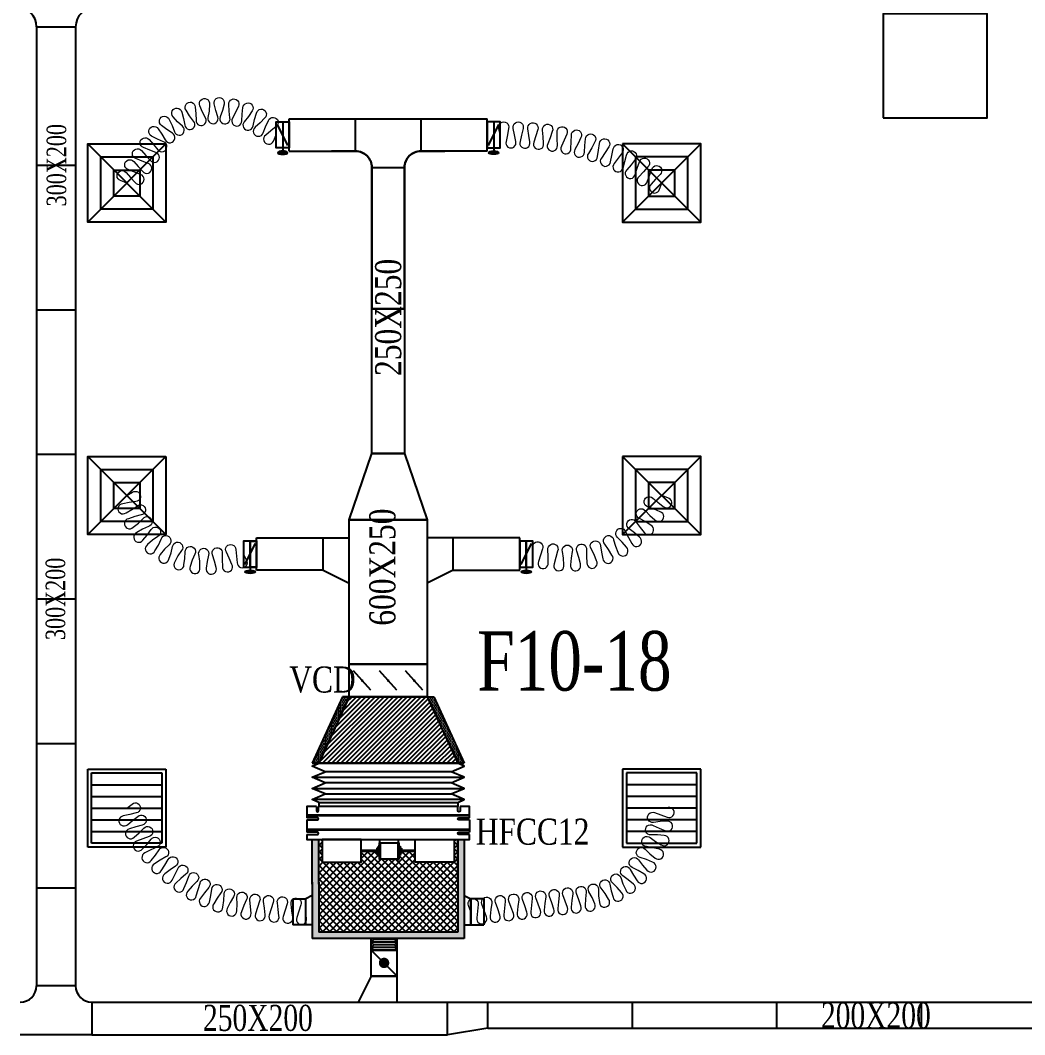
# Model space of a CAD drawing. Header units: metres. Extents: x 352651 to 1421851, y -87441 to -24441.
# Drawn here: x 1188707 to 1196420, y -48300 to -40510 of the extents above; entities that cross this region are included whole.
import ezdxf
from ezdxf.enums import TextEntityAlignment as Align

# ---------------------------------------------------------------- set-up
doc = ezdxf.new("R2010")
doc.units = ezdxf.units.M
doc.header["$LTSCALE"] = 300
doc.header["$MEASUREMENT"] = 0
for name, color, linetype in [('bat noi mem', 4, 'CONTINUOUS'), ('CUAGIO', 2, 'CONTINUOUS'), ('KT', 1, 'CONTINUOUS'), ('thiet bi', 11, 'CONTINUOUS'), ('vach', 6, 'CONTINUOUS')]:
    doc.layers.add(name, color=color, linetype=linetype)
doc.layers.add('noi mem', color=5, linetype='BATTING', lineweight=0)
doc.styles.add('PHU', font='vntimeh.shx', dxfattribs={"width": 0.8})
doc.styles.add('ROMANS', font='romans.shx', dxfattribs={"width": 0.75, "bigfont": 'romancvn.shx'})
doc.linetypes.add('BATTING', pattern='A,0.0001,-0.1,[134,ltypeshp.shx,S=0.1,R=0,X=-0.1,Y=0],-0.2,[134,ltypeshp.shx,S=0.1,R=180,X=0.1,Y=0],-0.1', length=0.4001)
pattern_1 = [(0, (730345.674, -331490.506), (6.25, 12.5), [0, -12.5])]

# ---------------------------------------------------------------- blocks, each defined once
blk = doc.blocks.new('cot1')
at = {"layer": 'vach'}
blk.add_lwpolyline([(-400, -400), (400, -400), (400, 400), (-400, 400)], close=True, dxfattribs=at)
blk = doc.blocks.new('SAD')
at = {"layer": 'CUAGIO', "color": 8}
for p, q in [((-300, -300), (300, 300)), ((300, -300), (-300, 300))]:
    blk.add_line(p, q, dxfattribs=at)
at = {"layer": 'CUAGIO'}
blk.add_lwpolyline([(300, -300), (300, 300), (-300, 300), (-300, -300)], close=True, dxfattribs=at)
at = {"layer": 'CUAGIO', "color": 8}
for points in [[(200, -200), (200, 200), (-200, 200), (-200, -200)], [(100, -100), (100, 100), (-100, 100), (-100, -100)]]:
    blk.add_lwpolyline(points, close=True, dxfattribs=at)
blk = doc.blocks.new('SAG')
at = {"layer": 'CUAGIO'}
for p, q in [((-300, 300), (-300, -300)), ((300, 300), (-300, 300)), ((300, -300), (300, 300)), ((-300, -300), (300, -300))]:
    blk.add_line(p, q, dxfattribs=at)
at = {"layer": 'CUAGIO', "color": 8}
for p, q in [((-270, 270), (-270, -270)), ((270, 270), (-270, 270)), ((-180, -270), (-180, 270)), ((-90, -270), (-90, 270)), ((0, -270), (0, 270)), ((90, -270), (90, 270)), ((180, -270), (180, 270)), ((270, -270), (270, 270)), ((-270, -270), (270, -270))]:
    blk.add_line(p, q, dxfattribs=at)
blk = doc.blocks.new('1-van gio D200')
at = {"layer": 'CUAGIO'}
h = blk.add_hatch(dxfattribs=at)
h.set_pattern_fill('ANSI31', color=256, scale=100, style=0)
edge = h.paths.add_edge_path()
edge.add_ellipse((486127, -58494), major_axis=(-38.1, 0), ratio=0.310482, start_angle=0, end_angle=360, ccw=False)
for p, q in [((486127, -58257.4), (486127, -58494)), ((486167, -58437.3), (486087.1, -58277.5))]:
    blk.add_line(p, q, dxfattribs=at)
at = {"layer": 'CUAGIO', "const_width": 3}
for points in [[(486127, -58457.4), (486177, -58457.4), (486177, -58257.4), (486077, -58257.4), (486077, -58457.4), (486127, -58457.4)], [(486127, -58257.4), (486127, -58494)], [(486167, -58437.3), (486087.1, -58277.5)]]:
    blk.add_lwpolyline(points, dxfattribs=at)
at = {"layer": 'CUAGIO'}
blk.add_lwpolyline([(486177, -58457.4), (486077, -58457.4), (486077, -58257.4), (486177, -58257.4)], close=True, dxfattribs=at)
at = {"layer": 'CUAGIO', "const_width": 5.35}
blk.add_lwpolyline([(486130.7, -58357.4, -1), (486123.3, -58357.4, -1)], format="xyb", close=True, dxfattribs=at)
at = {"layer": 'CUAGIO', "extrusion": (0, 0, -1)}
blk.add_ellipse((486127, -58494), major_axis=(-38.1, 0), ratio=0.310482, start_param=-1.570796, end_param=4.712389, dxfattribs=at)

msp = doc.modelspace()

# ---------------------------------------------------------------- hatches: boundary and pattern name
at = {"layer": 'CUAGIO'}
h = msp.add_hatch(dxfattribs=at)
h.set_pattern_fill('DOTS', color=256, scale=200, style=0)
h.set_pattern_definition(pattern_1)
h.paths.add_polyline_path([(1190998.6, -46215.4), (1190948.6, -46215.4), (1191182.1, -45705.4), (1191232.1, -45705.4)])
h = msp.add_hatch(dxfattribs=at)
h.set_pattern_fill('ANSI31', color=256, scale=200, style=0)
h.set_pattern_definition([(45, (356591.88, -89186.35), (-17.6776695, 17.6776695), [])])
h.paths.add_polyline_path([(1191832.1, -45705.4), (1191232.1, -45705.4), (1190998.6, -46215.4), (1192065.6, -46215.4)])
h = msp.add_hatch(dxfattribs=at)
h.set_pattern_fill('DOTS', color=256, scale=200, style=0)
h.set_pattern_definition(pattern_1)
h.paths.add_polyline_path([(1191832.1, -45705.4), (1191882.1, -45705.4), (1192115.6, -46215.4), (1192065.6, -46215.4)])
h = msp.add_hatch(dxfattribs=at)
h.set_pattern_fill('DOTS', color=2, scale=200, style=0)
h.set_pattern_definition([(0, (640438.366, 9924.605), (6.25, 12.5), [0, -12.5])])
h.paths.add_polyline_path([(1192115.6, -46800.9), (1192065.6, -46800.9), (1192065.6, -47510.9), (1190998.6, -47510.9), (1190998.6, -47128.2), (1190998.6, -46800.9), (1190948.6, -46800.9), (1190948.6, -47143.2), (1190948.6, -47560.9), (1192115.6, -47560.9)])
at = {"layer": 'CUAGIO', "ltscale": 1.5}
h = msp.add_hatch(dxfattribs=at)
h.set_pattern_fill('ANSI37', color=9, scale=300, angle=360, style=0)
h.set_pattern_definition([(45, (724153.715, -651.24), (-26.5165043, 26.5165043), []), (135, (724153.715, -651.24), (-26.5165043, -26.5165043), [])])
h.paths.add_polyline_path([(1192065.6, -47510.9), (1192065.6, -46800.9), (1192039.6, -46800.9), (1192039.6, -46975.9), (1191739.6, -46975.9), (1191739.6, -46892.9), (1191634.3, -46892.9), (1191634.3, -46908.6), (1191623.8, -46908.6), (1191623.8, -46924.4), (1191613.9, -46924.4), (1191613.9, -46949.3, -1), (1191607.4, -46951.4), (1191471.2, -46951.4, -1), (1191464.8, -46949.3), (1191464.8, -46924.4), (1191454.9, -46924.4), (1191454.9, -46908.6), (1191444.3, -46908.6), (1191444.3, -46892.9), (1191324.7, -46892.9), (1191324.7, -46975.9), (1191024.7, -46975.9), (1191024.7, -46800.9), (1190998.6, -46800.9), (1190998.6, -47143.2), (1190998.6, -47510.9)])

# ---------------------------------------------------------------- linework, layer by layer
at = {"layer": 'bat noi mem'}
for p, q in [((1190998.6, -46215.4), (1192065.6, -46215.4)), ((1192065.6, -46215.4), (1190998.6, -46215.4)), ((1190948.6, -46322.5), (1192115.6, -46322.5)), ((1192015.6, -46279.7), (1191048.6, -46279.7)), ((1190948.6, -46408.2), (1192115.6, -46408.2)), ((1192015.6, -46365.4), (1191048.6, -46365.4)), ((1192115.6, -46493.9), (1190948.6, -46493.9)), ((1191048.6, -46451.1), (1192015.6, -46451.1)), ((1191421.8, -47569.6), (1191401.8, -47560.9)), ((1191421.8, -47569.6), (1191401.8, -47589.6)), ((1191601.8, -47589.6), (1191401.8, -47589.6)), ((1191401.8, -47589.6), (1191421.8, -47609.6)), ((1191581.8, -47569.6), (1191421.8, -47569.6)), ((1191581.8, -47569.6), (1191601.8, -47560.9)), ((1191581.8, -47569.6), (1191601.8, -47589.6)), ((1191601.8, -47589.6), (1191581.8, -47609.6)), ((1191421.8, -47609.6), (1191401.8, -47629.6)), ((1191601.8, -47629.6), (1191401.8, -47629.6)), ((1191401.8, -47629.6), (1191421.8, -47649.6)), ((1191581.8, -47609.6), (1191421.8, -47609.6)), ((1191581.8, -47649.6), (1191421.8, -47649.6)), ((1191581.8, -47609.6), (1191601.8, -47629.6)), ((1191601.8, -47629.6), (1191581.8, -47649.6))]:
    msp.add_line(p, q, dxfattribs=at)
for points in [[(1190998.6, -46515.4), (1190948.6, -46493.9), (1191048.6, -46451.1), (1190948.6, -46408.2), (1191048.6, -46365.4), (1190948.6, -46322.5), (1191048.6, -46279.7), (1190948.6, -46236.8), (1190998.6, -46215.4)], [(1192065.6, -46515.4), (1192115.6, -46493.9), (1192015.6, -46451.1), (1192115.6, -46408.2), (1192015.6, -46365.4), (1192115.6, -46322.5), (1192015.6, -46279.7), (1192115.6, -46236.8), (1192065.6, -46215.4)]]:
    msp.add_lwpolyline(points, dxfattribs=at)
at = {"layer": 'CUAGIO'}
for p, q in [((1188832.1, -40560.3), (1188832.1, -47924.6)), ((1188832.1, -40560.3), (1189132.1, -40560.3)), ((1189132.1, -40560.3), (1189132.1, -47924.6)), ((1190772.1, -41515.4), (1190772.1, -41265.4)), ((1191282.1, -41515.4), (1191282.1, -41265.4)), ((1191782.1, -41265.4), (1191782.1, -41515.4)), ((1192292.1, -41515.4), (1192292.1, -41265.4)), ((1188832.1, -41622.7), (1189132.1, -41622.7)), ((1191407.1, -41640.4), (1191657.1, -41640.4)), ((1188832.1, -42732.7), (1189132.1, -42732.7)), ((1188832.1, -43842.7), (1189132.1, -43842.7)), ((1190522.1, -44733.5), (1190522.1, -44483.5)), ((1190522.1, -44483.5), (1191232.1, -44483.5)), ((1191032.1, -44733.5), (1191032.1, -44483.5)), ((1192542.1, -44483.5), (1191832.1, -44483.5)), ((1192032.1, -44733.5), (1192032.1, -44483.5)), ((1192542.1, -44733.5), (1192542.1, -44483.5)), ((1191032.1, -44733.5), (1190522.1, -44733.5)), ((1191032.1, -44733.5), (1191232.1, -44833.5)), ((1192032.1, -44733.5), (1191832.1, -44833.5)), ((1192032.1, -44733.5), (1192542.1, -44733.5)), ((1188832.1, -44952.7), (1189132.1, -44952.7)), ((1191832.1, -45455.4), (1191232.1, -45455.4)), ((1191399.1, -45654.7), (1191265.2, -45506.1)), ((1191599.1, -45654.7), (1191465.2, -45506.1)), ((1191799.1, -45654.7), (1191665.2, -45506.1)), ((1191182.1, -45705.4), (1190948.6, -46215.4)), ((1191232.1, -45705.4), (1190998.6, -46215.4)), ((1191232.1, -45705.4), (1191182.1, -45705.4)), ((1191182.1, -45705.4), (1191882.1, -45705.4)), ((1191232.1, -45705.4), (1191182.1, -45705.4)), ((1191832.1, -45705.4), (1192065.6, -46215.4)), ((1191832.1, -45705.4), (1191882.1, -45705.4)), ((1191832.1, -45705.4), (1191882.1, -45705.4)), ((1191882.1, -45705.4), (1192115.6, -46215.4)), ((1188832.1, -46062.7), (1189132.1, -46062.7)), ((1192115.6, -46215.4), (1190948.6, -46215.4)), ((1190948.6, -46215.4), (1192115.6, -46215.4)), ((1190998.6, -46215.4), (1192065.6, -46215.4)), ((1192065.6, -46215.4), (1190998.6, -46215.4)), ((1190948.6, -47143.2), (1190948.6, -46800.9)), ((1190998.6, -47143.2), (1190998.6, -46800.9)), ((1192065.6, -47128.2), (1192065.6, -46800.9)), ((1188832.1, -47172.7), (1189132.1, -47172.7)), ((1190948.6, -47128.2), (1190948.6, -47560.9)), ((1190998.6, -47128.2), (1190998.6, -47510.9)), ((1192065.6, -47128.2), (1192065.6, -47509.1)), ((1190798.9, -47256.9), (1190798.9, -47456.9)), ((1190898.6, -47456.9), (1190898.6, -47256.9)), ((1190898.6, -47456.9), (1190898.6, -47256.9)), ((1190898.6, -47456.9), (1190898.6, -47256.9)), ((1192165.6, -47256.9), (1192165.6, -47456.9)), ((1192165.6, -47456.9), (1192165.6, -47256.9)), ((1192165.6, -47456.9), (1192165.6, -47256.9)), ((1192265.3, -47256.9), (1192265.3, -47456.9)), ((1190898.6, -47456.9), (1190798.9, -47456.9)), ((1192165.6, -47456.9), (1192265.3, -47456.9)), ((1191401.8, -47649.6), (1191601.8, -47849.5)), ((1191401.8, -47849.6), (1191301.8, -48049.6)), ((1191401.8, -47849.5), (1191601.8, -47849.5)), ((1191601.8, -47849.5), (1191401.8, -47849.5)), ((1191601.8, -47849.6), (1191401.8, -47849.6)), ((1189132.1, -47923.3), (1188832.1, -47923.3)), ((1189257.1, -48049.6), (1199432.1, -48049.6)), ((1189257.1, -48049.6), (1189257.1, -48299.6)), ((1191987.1, -48299.6), (1191987.1, -48049.6)), ((1192297.1, -48249.6), (1192297.1, -48049.6)), ((1193407.1, -48249.6), (1193407.1, -48049.6)), ((1194517.1, -48249.6), (1194517.1, -48049.6)), ((1195627.1, -48249.6), (1195627.1, -48049.6)), ((1192297.1, -48249.6), (1191987.1, -48299.6)), ((1192297.1, -48249.6), (1199432.1, -48249.6)), ((1189257.1, -48299.6), (1191987.1, -48299.6))]:
    msp.add_line(p, q, dxfattribs=at)
at = {"layer": 'CUAGIO', "ltscale": 1.5}
for p, q in [((1190772.1, -41265.4), (1192292.1, -41265.4)), ((1189257.1, -48299.6), (1188707.1, -48299.6))]:
    msp.add_line(p, q, dxfattribs=at)
at = {"layer": 'CUAGIO', "color": 2}
for p, q in [((1192065.6, -46800.9), (1192065.6, -47510.9)), ((1192115.6, -46800.9), (1192115.6, -47560.9)), ((1192065.6, -47510.9), (1190998.6, -47510.9)), ((1192115.6, -47560.9), (1190948.6, -47560.9)), ((1191401.8, -47850.9), (1191401.8, -47560.9)), ((1191601.8, -48050.9), (1191601.8, -47560.9)), ((1191401.8, -47649.6), (1191601.8, -47649.6))]:
    msp.add_line(p, q, dxfattribs=at)
at = {"layer": 'CUAGIO'}
for points in [[(1190772.1, -41515.4), (1191282.1, -41515.4, -0.414214), (1191407.1, -41640.4), (1191407.1, -42725.4), (1191657.1, -42725.4), (1191657.1, -41640.4, -0.414214), (1191782.1, -41515.4), (1191967.1, -41515.4)], [(1192292.1, -41515.4), (1191782.1, -41515.4, 0.414214), (1191657.1, -41640.4), (1191657.1, -42725.4), (1191407.1, -42725.4), (1191407.1, -41640.4, 0.414214), (1191282.1, -41515.4), (1191097.1, -41515.4)]]:
    msp.add_lwpolyline(points, format="xyb", dxfattribs=at)
for points in [[(1191407.1, -43835.4), (1191407.1, -42725.4), (1191657.1, -42725.4), (1191657.1, -43835.4)], [(1191832.1, -44345.4), (1191232.1, -44345.4), (1191407.1, -43835.4), (1191657.1, -43835.4)], [(1190522.1, -44708.5), (1190472.1, -44708.5), (1190472.1, -44508.5), (1190522.1, -44508.5)], [(1192542.1, -44708.5), (1192592.1, -44708.5), (1192592.1, -44508.5), (1192542.1, -44508.5)], [(1191232.1, -45455.4), (1191832.1, -45455.4), (1191832.1, -45705.4), (1191232.1, -45705.4)]]:
    msp.add_lwpolyline(points, close=True, dxfattribs=at)
at = {"layer": 'CUAGIO', "color": 2}
msp.add_lwpolyline([(1191232.1, -44345.4), (1191832.1, -44345.4), (1191832.1, -45455.4), (1191232.1, -45455.4)], close=True, dxfattribs=at)
at = {"layer": 'CUAGIO'}
for points, const_width in [([(1191327.1, -45580.4, 1), (1191337.1, -45580.4, 1)], 10), ([(1191527.1, -45580.4, 1), (1191537.1, -45580.4, 1)], 10), ([(1191727.1, -45580.4, 1), (1191737.1, -45580.4, 1)], 10), ([(1191480.4, -47748.2, 1), (1191520.4, -47748.2, 1)], 40)]:
    msp.add_lwpolyline(points, format="xyb", close=True, dxfattribs=dict(at, const_width=const_width))
for points in [[(1190798.9, -47256.9), (1190898.6, -47256.9)], [(1190948.6, -47231.7), (1190898.6, -47256.9)], [(1192115.6, -47231.7), (1192165.6, -47256.9)], [(1192265.3, -47256.9), (1192165.6, -47256.9)], [(1190948.6, -47456.9), (1190898.6, -47456.9)], [(1192115.6, -47456.9), (1192165.6, -47456.9)]]:
    msp.add_lwpolyline(points, dxfattribs=at)
for centre, radius, start, end in [((1188682.1, -40560.3), 150, 360, 90), ((1189282.1, -40560.3), 150, 90, 180), ((1188707.1, -47924.6), 125, 270, 0), ((1189257.1, -47924.6), 125, 180, 270)]:
    msp.add_arc(centre, radius, start, end, dxfattribs=at)
at = {"layer": 'noi mem', "linetype": 'ByBlock', "ltscale": 1.5}
for points in [[(1189524.5, -41759.6), (1189476.8, -41740.6, -1.333333), (1189519.7, -41679.1), (1189553.9, -41717.4), (1189588.2, -41755.7, 1.333333), (1189631.1, -41694.2), (1189583.3, -41675.3), (1189535.6, -41656.4, -1.333333), (1189578.5, -41594.9), (1189612.7, -41633.2), (1189647, -41671.5, 1.333333), (1189689.9, -41610), (1189642.1, -41591.1), (1189594.4, -41572.1, -1.333333), (1189637.3, -41510.6), (1189671.6, -41548.9), (1189705.8, -41587.2, 1.333333), (1189748.7, -41525.7), (1189701, -41506.8), (1189653.2, -41487.9, -1.333333), (1189696.1, -41426.4), (1189730.4, -41464.7), (1189763, -41503.7, 1.333333), (1189807.8, -41443.6), (1189761.1, -41423.5), (1189715.4, -41398.8, -1.333333), (1189765.2, -41342.7), (1189795.2, -41385.1), (1189820.6, -41429.1, 1.333333), (1189875, -41377.5), (1189832.4, -41349.7), (1189791.7, -41317.6, -1.333333), (1189850.3, -41270.8), (1189872.6, -41317.7), (1189890.2, -41365.4, 1.333333), (1189952.6, -41323.9), (1189915.3, -41289.3), (1189880.7, -41250.6, -1.333333), (1189946.4, -41214.5), (1189960.4, -41264.6), (1189969.5, -41314.6, 1.333333), (1190038.1, -41284.3), (1190007.4, -41243.8), (1189979.8, -41199.8, -1.333333), (1190050.7, -41175.5), (1190055.9, -41227.2), (1190056.4, -41278, 1.333333), (1190129.2, -41259.9), (1190105.8, -41214.8), (1190086.1, -41166.7, -1.333333), (1190160.2, -41154.9), (1190156.5, -41206.7), (1190148.3, -41256.8, 1.333333), (1190223.1, -41251.4), (1190207.7, -41202.9), (1190196.6, -41152.2, -1.333333), (1190271.6, -41153.2), (1190259.1, -41203.6), (1190242.4, -41251.6, 1.333333), (1190317.1, -41259.1), (1190310.2, -41208.7), (1190307.9, -41156.8, -1.333333), (1190381.6, -41170.6), (1190360.7, -41218.1), (1190336.1, -41262.6, 1.333333), (1190408.3, -41282.7), (1190410.2, -41231.9), (1190416.7, -41180.4, -1.333333), (1190487, -41206.5), (1190458.3, -41249.8), (1190426.4, -41289.4, 1.333333), (1190494.2, -41321.5), (1190504.7, -41271.8), (1190520, -41222.2, -1.333333), (1190584.8, -41260), (1190549.1, -41297.7), (1190510.9, -41331.3, 1.333333), (1190572.2, -41374.5), (1190591.1, -41327.3), (1190612.4, -41280.5, -1.333333), (1190671.6, -41326.6), (1190631.6, -41358.8), (1190591.6, -41391, 1.333333), (1190650.7, -41437.1), (1190672.1, -41390.4)], [(1192392.1, -41390.4), (1192382.1, -41340.4, -1.333333), (1192457.1, -41340.4), (1192447, -41390.4), (1192436.9, -41440.4, 1.333333), (1192511.9, -41440.4), (1192501.9, -41390.4), (1192492.8, -41340, -1.333333), (1192567.8, -41341.5), (1192556.7, -41391.5), (1192544.3, -41440.7, 1.333333), (1192619.2, -41444.4), (1192611.5, -41394.1), (1192605.4, -41343.3, -1.333333), (1192680.1, -41349.1), (1192666.2, -41398.4), (1192651, -41446.8, 1.333333), (1192725.5, -41454.7), (1192720.8, -41404.2), (1192717.6, -41353.1, -1.333333), (1192791.9, -41363.1), (1192775.2, -41411.5), (1192757.1, -41459, 1.333333), (1192831.1, -41471.2), (1192829.3, -41420.5), (1192829, -41369.3, -1.333333), (1192902.6, -41383.6), (1192883.1, -41431), (1192862.4, -41477.3, 1.333333), (1192935.6, -41493.8), (1192936.7, -41443), (1192939.4, -41391.9, -1.333333), (1193012, -41410.5), (1192989.8, -41456.6), (1192966.4, -41501.7, 1.333333), (1193038.5, -41522.4), (1193042.6, -41471.7), (1193048.2, -41420.8, -1.333333), (1193119.7, -41443.5), (1193094.9, -41488.3), (1193068.9, -41532, 1.333333), (1193139.7, -41556.8), (1193146.7, -41506.4), (1193155.2, -41456, -1.333333), (1193225.2, -41482.8), (1193197.9, -41526.1), (1193169.5, -41568.2, 1.333333), (1193238.7, -41597), (1193248.6, -41547.1), (1193260, -41497.2, -1.333333), (1193328.4, -41528), (1193298.6, -41569.7), (1193267.8, -41610.1, 1.333333), (1193335.2, -41642.8), (1193347.9, -41593.6), (1193362.2, -41544.5, -1.333333), (1193428.7, -41579.1), (1193396.6, -41619), (1193363.5, -41657.6, 1.333333), (1193429, -41694.1), (1193444.5, -41645.8), (1193461.6, -41597.5, -1.333333), (1193526, -41635.9), (1193491.6, -41673.9), (1193457, -41711.3, 1.333333), (1193521, -41750.4), (1193538.4, -41702.4), (1193555.9, -41654.5, -1.333333), (1193619.9, -41693.6), (1193585.3, -41731), (1193550.7, -41768.4, 1.333333), (1193614.7, -41807.5), (1193632.1, -41759.6)], [(1189524.5, -44159.6), (1189568.7, -44134.6, -1.333333), (1189593.8, -44205.3), (1189543.7, -44213.7), (1189493.6, -44222.3, 1.333333), (1189518.9, -44292.9), (1189563.1, -44267.8), (1189604.8, -44240, -1.333333), (1189634.7, -44308.7), (1189586, -44320.4), (1189537.4, -44337.2, 1.333333), (1189573.6, -44402.9), (1189613.7, -44370.7), (1189649.6, -44335.7, -1.333333), (1189691.8, -44397.7), (1189646, -44418.1), (1189601.4, -44443.6, 1.333333), (1189649.1, -44501.5), (1189682.6, -44462.4), (1189711.3, -44421.4, -1.333333), (1189764.3, -44474.5), (1189723.1, -44503.1), (1189683.9, -44536.4, 1.333333), (1189741.5, -44584.4), (1189767.2, -44539.9), (1189787.9, -44494.2, -1.333333), (1189849.7, -44536.6), (1189814.6, -44572.3), (1189782.2, -44612.3, 1.333333), (1189847.7, -44648.8), (1189864.7, -44600.3), (1189876.6, -44551.6, -1.333333), (1189945.2, -44581.9), (1189917.2, -44623.5), (1189892.8, -44668.7, 1.333333), (1189964, -44692.5), (1189971.7, -44641.7), (1189974.3, -44591.6, -1.333333), (1190047.4, -44608.7), (1190027.6, -44654.7), (1190012, -44703.7, 1.333333), (1190086.3, -44713.9), (1190084.5, -44662.5), (1190077.8, -44612.9, -1.333333), (1190152.8, -44616.1), (1190141.8, -44665), (1190135.6, -44716.1, 1.333333), (1190210.5, -44712.3), (1190199.2, -44662.2), (1190183.5, -44614.6, -1.333333), (1190257.7, -44603.9), (1190256, -44654), (1190259.3, -44705.3, 1.333333), (1190332.2, -44687.8), (1190311.8, -44640.6), (1190289.4, -44595.1, -1.333333), (1190361.4, -44574.1), (1190367, -44624.5), (1190372.5, -44675, 1.333333), (1190444.5, -44654), (1190422.1, -44608.5)], [(1192642.1, -44608.5), (1192641.7, -44557.9, -1.333333), (1192715.9, -44568.9), (1192700.9, -44617.2), (1192685.8, -44665.5, 1.333333), (1192760, -44676.5), (1192759.6, -44625.9), (1192758.9, -44575.4, -1.333333), (1192833.1, -44586.1), (1192818.3, -44634.3), (1192806.4, -44684.1, 1.333333), (1192881.2, -44690.2), (1192877.5, -44639.1), (1192869.9, -44589.7, -1.333333), (1192944.9, -44590), (1192936.8, -44639.4), (1192932.7, -44690.4, 1.333333), (1193007.5, -44685), (1192996, -44635.1), (1192980.9, -44587.4, -1.333333), (1193055.1, -44576.2), (1193054.7, -44626.3), (1193058.4, -44677.3, 1.333333), (1193131.5, -44660.5), (1193112.5, -44613), (1193090.3, -44568.1, -1.333333), (1193161.9, -44545.8), (1193169.1, -44595.3), (1193180.6, -44645.1, 1.333333), (1193250.3, -44617.3), (1193224.2, -44573.3), (1193195.4, -44532.4, -1.333333), (1193262.7, -44499.3), (1193277.5, -44547.1), (1193296.5, -44594.6, 1.333333), (1193361.1, -44556.4), (1193328.6, -44516.9), (1193293.8, -44480.9, -1.333333), (1193355.3, -44437.9), (1193377.2, -44482.8), (1193403.2, -44526.9, 1.333333), (1193461.2, -44479.3), (1193423, -44445.2), (1193383.2, -44414.9, -1.333333), (1193437.3, -44363), (1193465.9, -44404.1), (1193498.4, -44443.6, 1.333333), (1193548.3, -44387.7), (1193505.4, -44359.8), (1193461.4, -44336.1, -1.333333), (1193506.9, -44276.5), (1193541.4, -44312.7), (1193579.6, -44346.8, 1.333333), (1193620.4, -44283.9), (1193573.7, -44262.9), (1193526.5, -44245.1, -1.333333), (1193563.5, -44179.9), (1193603, -44211.3), (1193642.8, -44242.6, 1.333333), (1193679.5, -44177.3), (1193632.1, -44159.6)], [(1189524.5, -46559.6), (1189565, -46528.3, -1.333333), (1189597.1, -46596.1), (1189547.2, -46607.6), (1189497.3, -46619.1, 1.333333), (1189529.4, -46686.9), (1189569.9, -46655.6), (1189609.3, -46623.3, -1.333333), (1189643.2, -46690.2), (1189593.9, -46702.9), (1189544.7, -46718.1, 1.333333), (1189581.6, -46783.4), (1189620, -46749.2), (1189656.3, -46713.5, -1.333333), (1189696.1, -46777.1), (1189648.2, -46794.2), (1189600.6, -46813.7, 1.333333), (1189643.1, -46875.5), (1189678.3, -46837.9), (1189711.3, -46799.1, -1.333333), (1189756.6, -46858.9), (1189710.4, -46880.2), (1189664.7, -46903.9, 1.333333), (1189712.7, -46961.6), (1189744.4, -46921), (1189773.7, -46879.5, -1.333333), (1189824.2, -46934.9), (1189780.1, -46960.3), (1189736.7, -46988, 1.333333), (1189789.7, -47041.2), (1189817.6, -46997.9), (1189843.1, -46953.9, -1.333333), (1189898.4, -47004.6), (1189856.7, -47033.8), (1189816, -47065.3, 1.333333), (1189873.5, -47113.5), (1189897.4, -47067.9), (1189918.9, -47021.8, -1.333333), (1189978.5, -47067.3), (1189939.6, -47100.1), (1189901.9, -47135.2, 1.333333), (1189963.4, -47178), (1189983.2, -47130.5), (1190000.4, -47082.6, -1.333333), (1190063.8, -47122.6), (1190028.1, -47158.8), (1189993.6, -47197.1, 1.333333), (1190058.8, -47234.2), (1190074.2, -47185.1), (1190087.1, -47135.8, -1.333333), (1190153.9, -47170), (1190121.5, -47209.3), (1190090.6, -47250.5, 1.333333), (1190158.8, -47281.6), (1190169.8, -47231.3), (1190178.2, -47181.1, -1.333333), (1190247.7, -47209.2), (1190219, -47251.2), (1190192, -47295, 1.333333), (1190262.7, -47319.9), (1190269.1, -47268.8), (1190273, -47218, -1.333333), (1190344.8, -47239.7), (1190319.9, -47284.1), (1190296.9, -47330.2, 1.333333), (1190369.6, -47348.6), (1190371.4, -47297.2), (1190370.7, -47246.3, -1.333333), (1190444.2, -47261.5), (1190423.4, -47307.9), (1190404.6, -47355.9, 1.333333), (1190478.7, -47367.7), (1190475.8, -47316.3), (1190470.6, -47265.7, -1.333333), (1190545.1, -47274.2), (1190528.6, -47322.4), (1190513, -47371.1, 1.333333), (1190587.7, -47378.1), (1190581.4, -47327.3), (1190575.2, -47276.5, -1.333333), (1190649.8, -47283.5), (1190634.3, -47332.2), (1190618.7, -47381, 1.333333), (1190693.4, -47388), (1190687.2, -47337.2), (1190680.9, -47286.4, -1.333333), (1190755.6, -47293.4), (1190740, -47342.1), (1190724.5, -47390.9, 1.333333), (1190799.2, -47397.9), (1190792.9, -47347.1), (1190786.6, -47296.3, -1.333333), (1190861.3, -47303.2), (1190845.8, -47352), (1190830.2, -47400.8, 1.333333), (1190904.9, -47407.7), (1190898.6, -47356.9)], [(1192165.6, -47356.9), (1192148.6, -47308.5, -1.333333), (1192223.2, -47300.1), (1192217.5, -47351.1), (1192211.7, -47402, 1.333333), (1192286.3, -47393.6), (1192269.3, -47345.2), (1192252.3, -47296.8, -1.333333), (1192326.8, -47288.3), (1192321.1, -47339.3), (1192315.4, -47390.3, 1.333333), (1192389.9, -47381.8), (1192372.9, -47333.4), (1192355.9, -47285, -1.333333), (1192430.4, -47276.5), (1192424.7, -47327.5), (1192419, -47378.5, 1.333333), (1192493.5, -47370), (1192476.6, -47321.6), (1192459.6, -47273.2, -1.333333), (1192534.1, -47264.8), (1192528.4, -47315.7), (1192522.7, -47366.7, 1.333333), (1192597.2, -47358.2), (1192580.2, -47309.9), (1192563.2, -47261.5, -1.333333), (1192637.7, -47253), (1192632, -47304), (1192626.3, -47354.9, 1.333333), (1192700.8, -47346.5), (1192683.8, -47298.1), (1192666.8, -47249.7, -1.333333), (1192741.4, -47241.2), (1192735.7, -47292.2), (1192729.9, -47343.2, 1.333333), (1192804.5, -47334.7), (1192787.5, -47286.3), (1192770.5, -47237.9, -1.333333), (1192845, -47229.5), (1192839.3, -47280.4), (1192833.6, -47331.4, 1.333333), (1192908.1, -47322.9), (1192891.1, -47274.5), (1192874.1, -47226.2, -1.333333), (1192948.6, -47217.7), (1192942.9, -47268.7), (1192937.2, -47319.6, 1.333333), (1193011.7, -47311.2), (1192994.8, -47262.8), (1192977.3, -47214.8, -1.333333), (1193051.8, -47205.6), (1193046.5, -47256.4), (1193044.8, -47308.1, 1.333333), (1193118.5, -47294), (1193097.7, -47246.6), (1193073.7, -47201.8, -1.333333), (1193146, -47182.1), (1193148, -47232.8), (1193154.2, -47284.2, 1.333333), (1193224.9, -47259), (1193197.1, -47215.3), (1193166.5, -47174.8, -1.333333), (1193235, -47144.2), (1193244.7, -47194.1), (1193258.7, -47243.9, 1.333333), (1193324.7, -47208.3), (1193290.6, -47169.3), (1193254.2, -47133.9, -1.333333), (1193317.2, -47093.2), (1193334.4, -47141), (1193355.8, -47188.2, 1.333333), (1193415.6, -47142.9), (1193376, -47109.5), (1193334.6, -47080.1, -1.333333), (1193390.7, -47030.3), (1193415, -47075), (1193443.3, -47118.3, 1.333333), (1193495.5, -47064.4), (1193451.3, -47037.5), (1193405.9, -47014.7, -1.333333), (1193453.7, -46957), (1193484.5, -46997.4), (1193519.2, -47035.9, 1.333333), (1193562.5, -46974.6), (1193514.7, -46954.8), (1193466.3, -46939.2, -1.333333), (1193504.8, -46874.8), (1193541.4, -46910.1), (1193581.5, -46942.8, 1.333333), (1193615, -46875.7), (1193564.7, -46863.4), (1193514.6, -46855.3, -1.333333), (1193542.8, -46785.9), (1193584.4, -46815.1), (1193629, -46841.4, 1.333333), (1193651.8, -46770), (1193600.3, -46765.4), (1193549.5, -46765.1, -1.333333), (1193566.8, -46692.2), (1193612.3, -46714.7), (1193660.4, -46733.9, 1.333333), (1193672.1, -46659.8), (1193620.4, -46663.2), (1193569.5, -46669, -1.333333), (1193577.9, -46594.4), (1193626.3, -46611.4), (1193674.7, -46628.3, 1.333333), (1193683.1, -46553.8), (1193632.1, -46559.6)]]:
    msp.add_lwpolyline(points, format="xyb", dxfattribs=at)
at = {"layer": 'thiet bi'}
for p, q in [((1190998.6, -46515.4), (1192065.6, -46515.4)), ((1190998.6, -46515.4), (1190998.6, -46546.9)), ((1192065.6, -46515.4), (1192065.6, -46546.9)), ((1192157.6, -46612.9), (1190906.6, -46612.9)), ((1192157.6, -46617.9), (1190906.6, -46617.9)), ((1192157.6, -46723.9), (1190906.6, -46723.9)), ((1192157.6, -46728.9), (1190906.6, -46728.9)), ((1191468, -46823), (1191468, -46800.9)), ((1191610.7, -46823), (1191610.7, -46800.9)), ((1191444.3, -46883.8), (1191324.7, -46883.8)), ((1191324.7, -46883.8), (1191324.7, -46892.9)), ((1191444.3, -46892.9), (1191324.7, -46892.9)), ((1191454.9, -46868.2), (1191444.3, -46868.2)), ((1191444.3, -46868.2), (1191444.3, -46908.6)), ((1191464.8, -46852.4), (1191454.9, -46852.4)), ((1191454.9, -46852.4), (1191454.9, -46924.4)), ((1191471.2, -46825.3), (1191471.2, -46951.4)), ((1191607.4, -46825.3), (1191607.4, -46951.4)), ((1191613.9, -46852.4), (1191623.8, -46852.4)), ((1191623.8, -46852.4), (1191623.8, -46924.4)), ((1191623.8, -46868.2), (1191634.3, -46868.2)), ((1191634.3, -46868.2), (1191634.3, -46908.6)), ((1191739.6, -46883.8), (1191634.3, -46883.8)), ((1191739.6, -46892.9), (1191634.3, -46892.9)), ((1191454.9, -46908.6), (1191444.3, -46908.6)), ((1191464.8, -46924.4), (1191454.9, -46924.4)), ((1191613.9, -46924.4), (1191623.8, -46924.4)), ((1191623.8, -46908.6), (1191634.3, -46908.6))]:
    msp.add_line(p, q, dxfattribs=at)
for points in [[(1190980.6, -46546.9), (1190906.6, -46546.9), (1190906.6, -46634.4)], [(1192067.6, -46546.9), (1190996.6, -46546.9)], [(1192157.6, -46634.4), (1192157.6, -46546.9), (1192083.6, -46546.9)], [(1190906.6, -46650.4), (1190906.6, -46745.4)], [(1192157.6, -46650.4), (1192157.6, -46745.4)], [(1190906.6, -46761.4), (1190906.6, -46800.9), (1192157.6, -46800.9), (1192157.6, -46761.4)]]:
    msp.add_lwpolyline(points, dxfattribs=at)
for points in [[(1190980.6, -46546.9), (1190980.6, -46578.9, 1), (1190996.6, -46578.9), (1190996.6, -46546.9)], [(1192083.6, -46546.9), (1192083.6, -46578.9, -1), (1192067.6, -46578.9), (1192067.6, -46546.9)], [(1190906.6, -46650.4), (1190988.6, -46650.4, 1), (1190988.6, -46634.4), (1190906.6, -46634.4)], [(1192157.6, -46650.4), (1192075.6, -46650.4, -1), (1192075.6, -46634.4), (1192157.6, -46634.4)], [(1190906.6, -46761.4), (1190988.6, -46761.4, 1), (1190988.6, -46745.4), (1190906.6, -46745.4)], [(1192157.6, -46761.4), (1192075.6, -46761.4, -1), (1192075.6, -46745.4), (1192157.6, -46745.4)]]:
    msp.add_lwpolyline(points, format="xyb", dxfattribs=at)
for points in [[(1191024.7, -46975.9), (1191324.7, -46975.9), (1191324.7, -46800.9), (1191024.7, -46800.9)], [(1192039.6, -46975.9), (1191739.6, -46975.9), (1191739.6, -46800.9), (1192039.6, -46800.9)], [(1191613.9, -46951.4), (1191464.8, -46951.4), (1191464.8, -46825.3), (1191613.9, -46825.3)]]:
    msp.add_lwpolyline(points, close=True, dxfattribs=at)
for centre, start, end in [((1191468, -46826.4), 18.04953, 161.95047), ((1191610.7, -46826.4), 18.04953, 161.95047), ((1191468, -46950.4), 198.04953, 341.95047), ((1191610.7, -46950.4), 198.04953, 341.95047)]:
    msp.add_arc(centre, 3.41, start, end, dxfattribs=at)

# ---------------------------------------------------------------- block references
at = {"layer": 'CUAGIO'}
msp.add_blockref('1-van gio D200', (704595.1, 16967), dxfattribs=at)
at = {"layer": 'CUAGIO', "xscale": -1}
for p in [(1678469.2, 16967), (1676599.2, 13748.9), (1678719.2, 13748.9)]:
    msp.add_blockref('1-van gio D200', p, dxfattribs=at)
for name, p, rotation in [('SAD', (1189524.5, -41759.6), 180), ('SAD', (1189524.5, -44159.6), 180), ('SAG', (1189524.5, -46559.6), 270)]:
    msp.add_blockref(name, p, dxfattribs=dict(at, rotation=rotation))
at = {"layer": 'CUAGIO'}
for name, p, rotation in [('SAD', (1193632.1, -41759.6), 180), ('SAD', (1193632.1, -44159.6), 180), ('SAG', (1193632.1, -46559.6), 90)]:
    msp.add_blockref(name, p, dxfattribs=dict(at, rotation=rotation))
at = {"layer": 'vach'}
msp.add_blockref('cot1', (1195732.1, -40859.6), dxfattribs=at)

# ---------------------------------------------------------------- texts
at = {"layer": 'CUAGIO', "color": 2, "style": 'PHU', "width": 0.75}
for p in [(1189059.6, -41622.7), (1189051.8, -44952.7)]:
    msp.add_text('300x200', height=150, rotation=90, dxfattribs=at).set_placement(p, align=Align.CENTER)
for s, p in [('200x200', (1195276.7, -48250.9)), ('250x200', (1190531.9, -48270.3))]:
    msp.add_text(s, height=200, dxfattribs=at).set_placement(p, align=Align.CENTER)
at = {"layer": 'CUAGIO', "color": 2, "char_height": 200, "attachment_point": 1, "rotation": 90, "style": 'PHU'}
for s, insert, width in [('250x250', (1191431.8, -43241), 788.836), ('600x250', (1191387.4, -45158.8), 1155.253)]:
    msp.add_mtext(s, dxfattribs=dict(at, insert=insert, width=width))
at = {"layer": 'CUAGIO', "color": 2, "char_height": 200, "attachment_point": 1, "style": 'PHU'}
for s, insert, width in [('VCD', (1190772.4, -45472), 439.881), ('hfcc12', (1192204.3, -46640.2), 911.262)]:
    msp.add_mtext(s, dxfattribs=dict(at, insert=insert, width=width))
at = {"layer": 'KT', "ltscale": 1.5, "insert": (1192215.6, -45201), "char_height": 456.096, "width": 2517.297, "attachment_point": 1, "style": 'ROMANS'}
msp.add_mtext('{\\fTimes New Roman|b0|i0|c0|p18;F10-18}', dxfattribs=at)

doc.saveas('drawing.dxf')
